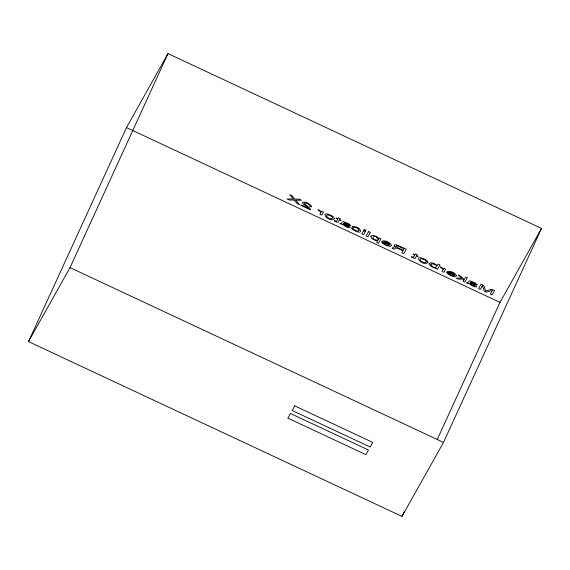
<?xml version="1.0" encoding="UTF-8"?>
<svg xmlns="http://www.w3.org/2000/svg" width="570" height="570" viewBox="0 0 570 570"><rect width="100%" height="100%" fill="white"/><g stroke="black" fill="none" stroke-linecap="round" stroke-linejoin="round"><path stroke-width="0.85" d="M28.5 341.608L126.483 127.595L167.993 53.601L541.5 228.392L443.517 442.405L402.007 516.399L28.5 341.608L70.01 267.615L167.993 53.601M402.007 516.399L404.223 511.554M437.133 439.677L499.99 302.385L541.5 228.392M126.483 127.595L499.99 302.385M70.01 267.615L443.517 442.405M321.003 212.104L319.969 214.341L321.708 215.161L323.496 211.969L321.843 211.192L321.537 211.748L318.495 209.553L318.174 210.123L321.003 212.104M443.154 269.275L442.12 271.512L443.866 272.325L445.655 269.133L444.001 268.363L443.695 268.912L440.646 266.717L440.332 267.287L443.154 269.275M310.379 209.204L310.322 209.831L300.817 205.385L301.103 204.872L308.662 208.413L303.112 203.768L302.435 202.35C305.57 201.31 309.859 203.704 311.626 206.326L311.526 206.917L309.759 206.091L309.389 204.908L307.458 203.704L305.406 203.02L304.344 203.269L304.822 204.21L309.389 207.694L310.379 209.204M343.532 223.868L345.399 225.763L348.42 226.589L347.871 225.763L343.774 223.433L343.532 223.868M470.086 283.091L471.953 284.986L474.974 285.812L474.425 284.993L470.328 282.656L470.086 283.091M332.638 217.719L332.103 218.673C330.037 218.951 327.308 217.897 326.468 215.902L327.437 214.84L330.949 215.959A2.615 0.834 24.6 0 1 332.331 217.049L332.638 217.719M394.376 245.129L394.54 246.019L395.787 247.109L393.927 246.867L392.865 247.993L392.039 248.071L394.397 249.176L395.943 247.907L398.58 248.762L402.962 250.814L401.907 252.688L403.831 253.593L406.289 249.211L396.955 245.029L395.231 244.73L394.376 245.129M426.182 261.495L425.64 262.449C423.574 262.72 420.845 261.673 420.005 259.678L420.981 258.616L424.493 259.735A2.615 0.834 24.6 0 1 425.868 260.825L426.182 261.495M350.536 225.506L344.394 222.578C343.696 224.708 350.828 224.837 350.065 227.615C347.458 227.964 344.928 226.19 343.012 224.594L339.962 223.718L340.183 223.326L341.43 223.696L342.463 221.858L343.404 221.609L348.498 223.647L350.536 225.506M477.083 284.729L470.941 281.801C470.25 283.931 477.382 284.067 476.62 286.845C474.012 287.195 471.483 285.413 469.566 283.817L466.517 282.941L466.737 282.549L467.984 282.919L469.01 281.081L469.958 280.832L475.052 282.87L477.083 284.729M431.034 264.259L430.92 264.858C436.029 271.534 440.104 263.718 431.462 263.882L431.034 264.259M359 230.159L357.761 231.156A2.358 0.755 24.6 0 1 356.179 230.8L351.654 227.743L351.854 228.534A3.926 1.254 24.6 0 0 353.129 229.774C365.235 236.978 360.724 225.236 352.21 226.76L353.899 227.551C355.751 227.138 358.345 228.306 359 230.159M396.293 246.097L397.603 247.629L403.239 250.316L404.08 248.826L397.753 245.976L396.293 246.097M391.561 245.449L390.136 246.475L385.897 245.335L382.719 243.383L381.829 242.029L386.702 245.107L388.327 245.52L389.51 245.093L381.921 241.537L382.47 240.911C385.748 240.419 390.208 242.307 391.561 245.449M456.484 275.83L455.059 276.856L450.82 275.723L447.642 273.771L446.759 272.417L451.625 275.488L453.257 275.901L454.44 275.474L446.844 271.926L447.4 271.291C450.671 270.8 455.131 272.695 456.484 275.83M370.942 236.094L370.778 236.628C371.654 239.322 375.039 240.405 377.582 240.854L376.67 242.485L378.409 243.297L380.903 238.851L379.214 238.061L378.979 238.481C376.998 236.764 373.443 234.391 370.942 236.094M334.462 218.716C328.733 223.533 318.017 209.126 331.476 215.624A4.717 1.503 24.6 0 1 333.728 217.241L334.462 218.716M427.999 262.492C422.27 267.309 411.554 252.902 425.021 259.4A4.717 1.503 24.6 0 1 427.265 261.01L427.999 262.492M378.43 239.3L378.003 240.063C369.232 240.569 373.549 232.14 378.43 239.3M429.267 263.404C429.174 266.482 433.535 267.786 436.078 268.164L435.851 268.577L437.454 269.325L439.919 264.936L438.223 264.145L437.332 265.727C435.302 264.081 431.747 261.637 429.267 263.404M482.035 286.368L480.36 289.403L478.529 288.548L480.987 284.173L483.709 285.449L485.69 291.042L491.839 289.254L494.596 290.543L492.145 294.918L490.307 294.056L492.423 290.387L486.274 292.175L484.372 291.277L482.391 285.691L482.035 286.368M334.747 220.725L334.512 221.146L337.568 222.4L338.281 222.108L339.464 219.992L340.867 220.647L341.109 220.212L339.713 219.557L340.212 218.666L338.452 217.84L337.953 218.73L336.3 217.961L336.051 218.395L337.704 219.172L336.535 221.253L334.747 220.725M363.589 230.75L361.808 233.921L363.575 234.755L365.363 231.577L363.589 230.75M364.266 229.546L363.924 230.159L365.691 230.985L366.033 230.38L364.266 229.546M368.64 231.598L366.189 235.973L367.928 236.785L370.386 232.41L368.64 231.598M290.458 413.507L287.864 418.131L365.89 454.646L368.484 450.022L290.458 413.507M294.74 405.883L292.146 410.5L370.172 447.015L372.766 442.391L294.74 405.883M411.775 256.771L411.54 257.198L414.597 258.445L415.309 258.153L416.492 256.044L417.896 256.7L418.138 256.258L416.741 255.602L417.24 254.712L415.48 253.885L414.981 254.776L413.328 254.006L413.079 254.441L414.732 255.218L413.564 257.298L411.775 256.771M463.859 280.169L463.189 281.366L464.864 282.15L467.315 277.775L465.647 276.992L464.215 279.535L460.51 276.087L458.287 275.046L461.586 278.096L456.278 278.132L458.501 279.172L462.633 279.079L463.859 280.169M384.301 241.723L383.952 241.951L389.702 244.644L389.224 243.561L387.928 242.642L384.301 241.723M449.224 272.104L448.875 272.332L454.625 275.025L454.147 273.942L452.851 273.023L449.224 272.104M294.277 200.049L289.439 200.056L287.052 198.937L293.308 199.037L289.738 194.669L292.032 195.745L294.69 199.101L299.25 199.122L301.658 200.248L295.695 200.156L299.521 204.772L297.205 203.69L294.277 200.049"/></g></svg>
